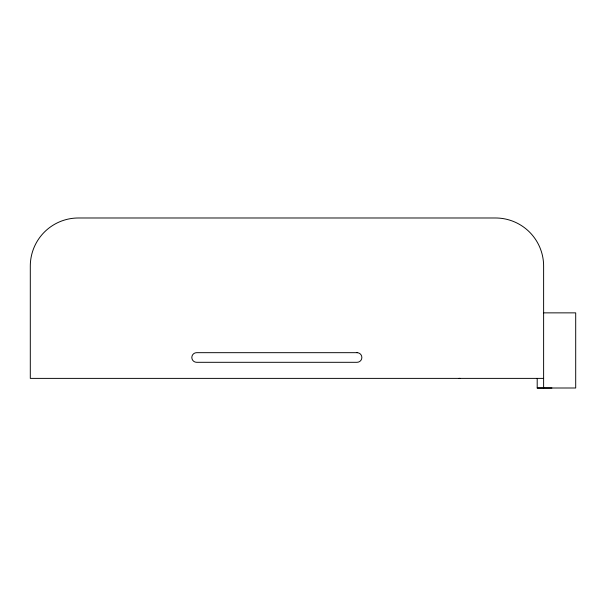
<?xml version="1.0" encoding="UTF-8"?>
<svg xmlns="http://www.w3.org/2000/svg" width="606" height="606" viewBox="0 0 606 606"><rect width="100%" height="100%" fill="white"/><g stroke="black" fill="none" stroke-linecap="round" stroke-linejoin="round"><path stroke-width="0.91" d="M537.196 378.386L537.204 388.014L551.922 387.999M543.62 312.863L575.7 312.863L575.7 387.999L537.204 388.014M543.62 378.386L30.3 378.386L30.3 266.11A48.124 48.124 0 0 1 78.424 217.986L495.496 217.986A48.124 48.124 0 0 1 543.62 266.11L543.62 388.014M459.098 378.386L460.159 378.386M357.04 352.677L196.632 352.677A4.81 4.81 0 0 0 191.822 357.495A4.81 4.81 0 0 0 196.632 362.305L357.04 362.305A4.81 4.81 0 0 0 361.858 357.495A4.81 4.81 0 0 0 357.04 352.677"/></g></svg>
